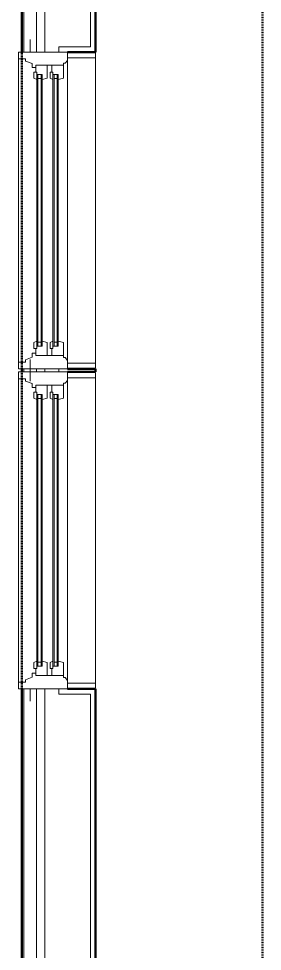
# Model space of a CAD drawing. Header units: inches. Extents: x -4218 to -1830, y 9767 to 12426.
# Drawn here: x -3861.1 to -3831.8, y 10557.3 to 10669.2 of the extents above; entities that cross this region are included whole.
import ezdxf

# ---------------------------------------------------------------- set-up
doc = ezdxf.new("R2010")
doc.units = ezdxf.units.IN
doc.header["$MEASUREMENT"] = 0
doc.linetypes.add('Dash 1_16_', pattern=[0.125, 0.0625, -0.0625])
for name, color, linetype, lineweight in [('A-GLAZ-1', 151, 'Continuous', 9), ('A-GLAZ-2', 151, 'Continuous', 20), ('A-WALL', 113, 'Continuous', 13), ('A-WALL-8', 113, 'Continuous', 50), ('C-PROP-LINE-1', 91, 'Dash 1_16_', 50)]:
    doc.layers.add(name, color=color, linetype=linetype, lineweight=lineweight)

# ---------------------------------------------------------------- blocks, each defined once
blk = doc.blocks.new('Window-Double_Hung-Andersen-400_Series-Tilt_Wash - DOUBLE HUNG - REVERSE COTTAGE - 2ND FLOOR-2888385-BACKGROUND - 2ND FLOOR')
at = {"layer": 'A-GLAZ-1'}
for p, q in [((-16.29, 2.5), (-15.7, 2.5)), ((-15.82, 2.5), (-15.82, 2.12)), ((-15.7, 2.62), (15.7, 2.62)), ((-15.7, 2.5), (15.7, 2.5)), ((16.29, 2.5), (15.7, 2.5)), ((15.82, 2.5), (15.82, 2.12)), ((-16.29, 2.12), (-15.7, 2.12)), ((-15.7, 2.12), (15.7, 2.12)), ((-15.7, 2), (15.7, 2)), ((16.29, 2.12), (15.7, 2.12)), ((-16.29, 0.56), (-15.7, 0.56)), ((-16.29, 0.19), (-15.7, 0.19)), ((-15.82, 0.56), (-15.82, 0.19)), ((-15.7, 0.69), (15.7, 0.69)), ((-15.7, 0.56), (15.7, 0.56)), ((-15.7, 0.19), (15.7, 0.19)), ((-15.7, 0.06), (15.7, 0.06)), ((16.29, 0.56), (15.7, 0.56)), ((16.29, 0.19), (15.7, 0.19)), ((15.82, 0.56), (15.82, 0.19)), ((18.95, -1.06), (-18.95, -1.06)), ((-18.95, -1.06), (-18.95, -4.44)), ((-18.32, -1.06), (-18.32, -4.44)), ((18.32, -1.06), (18.32, -4.44)), ((18.95, -4.44), (18.95, -1.06)), ((-19.01, -3.94), (-19.01, -2.44)), ((-19.01, -2.44), (-18.95, -2.44)), ((18.95, -2.44), (19.01, -2.44)), ((19.01, -2.44), (19.01, -3.94)), ((-18.95, -3.94), (-19.01, -3.94)), ((-18.95, -4.44), (18.95, -4.44)), ((19.01, -3.94), (18.95, -3.94))]:
    blk.add_line(p, q, dxfattribs=at)
at = {"layer": 'A-GLAZ-2'}
for p, q in [((19.01, 4.81), (-19.01, 4.81)), ((-19.01, 4.81), (-19.01, -1.06)), ((-18.2, 4.81), (-18.2, 4)), ((18.2, 4.81), (18.2, 4)), ((19.01, -1.06), (19.01, 4.81)), ((-19.01, 3.44), (-20.51, 3.44)), ((-18.2, 4), (-17.92, 4)), ((-17.92, 4), (-17.61, 3.19)), ((17.92, 4), (17.61, 3.19)), ((18.2, 4), (17.92, 4)), ((19.01, 3.44), (20.51, 3.44)), ((-17.61, 3.19), (-17.14, 3.19)), ((-17.42, 2.75), (-16.57, 2.75)), ((-17.42, 2.75), (-17.42, -0.56)), ((-17.14, 3.19), (-17.14, 2.75)), ((-15.86, 2.97), (-16.57, 2.97)), ((-16.57, 2.62), (-16.57, 2.97)), ((-15.7, 2.62), (-16.57, 2.62)), ((-16.29, 2.62), (-16.29, 2)), ((-15.86, 2.97), (-15.7, 2.62)), ((15.86, 2.97), (15.7, 2.62)), ((15.7, 2.62), (16.57, 2.62)), ((15.86, 2.97), (16.57, 2.97)), ((16.29, 2.62), (16.29, 2)), ((16.57, 2.62), (16.57, 2.97)), ((17.42, 2.75), (16.57, 2.75)), ((17.14, 3.19), (17.14, 2.75)), ((17.61, 3.19), (17.14, 3.19)), ((17.42, 2.75), (17.42, -0.56)), ((-17.42, 1.37), (-15.86, 1.37)), ((-15.7, 2), (-16.29, 2)), ((-15.86, 1.37), (-15.7, 2)), ((15.7, 2), (16.29, 2)), ((15.86, 1.37), (15.7, 2)), ((17.42, 1.37), (15.86, 1.37)), ((-17.42, 0.81), (-16.57, 0.81)), ((-15.86, 1.03), (-16.57, 1.03)), ((-16.57, 0.69), (-16.57, 1.03)), ((-15.7, 0.69), (-16.57, 0.69)), ((-16.29, 0.69), (-16.29, 0.06)), ((-15.7, 0.06), (-16.29, 0.06)), ((-15.86, 1.03), (-15.7, 0.69)), ((-15.86, -0.56), (-15.7, 0.06)), ((15.86, 1.03), (15.7, 0.69)), ((15.7, 0.69), (16.57, 0.69)), ((15.7, 0.06), (16.29, 0.06)), ((15.86, -0.56), (15.7, 0.06)), ((15.86, 1.03), (16.57, 1.03)), ((16.29, 0.69), (16.29, 0.06)), ((16.57, 0.69), (16.57, 1.03)), ((17.42, 0.81), (16.57, 0.81)), ((-19.01, -1.06), (19.01, -1.06)), ((-17.67, -0.78), (-18, -1.06)), ((-17.67, -0.78), (-17.67, -0.56)), ((-17.67, -0.56), (-15.86, -0.56)), ((17.67, -0.56), (15.86, -0.56)), ((17.67, -0.78), (17.67, -0.56)), ((17.67, -0.78), (18, -1.06))]:
    blk.add_line(p, q, dxfattribs=at)
blk = doc.blocks.new('Family - ___-2835860-BACKGROUND - 2ND FLOOR')
at = {"layer": 'C-PROP-LINE-1'}
blk.add_line((-3860.72, 9980.19), (-3860.72, 11434.39), dxfattribs=at)
blk = doc.blocks.new('Family - ___-2835903-BACKGROUND - 2ND FLOOR')
at = {"layer": 'C-PROP-LINE-1'}
blk.add_line((-3831.82, 10009.09), (-3831.82, 12089.69), dxfattribs=at)
blk = doc.blocks.new('Family - ___-2835932-BACKGROUND - 2ND FLOOR')
at = {"layer": 'C-PROP-LINE-1'}
blk.add_line((-3860.72, 9980.19), (-3860.72, 12118.59), dxfattribs=at)

msp = doc.modelspace()

# ---------------------------------------------------------------- linework, layer by layer
at = {"layer": 'A-WALL'}
for p, q in [((-3857.97, 10708.8), (-3857.97, 10665.2)), ((-3852.47, 10665.83), (-3852.47, 10708.18)), ((-3860.47, 10702.04), (-3860.47, 10665.2)), ((-3858.97, 10702.04), (-3858.97, 10665.2)), ((-3856.29, 10665.83), (-3856.29, 10665.2)), ((-3856.29, 10665.83), (-3852.47, 10665.83)), ((-3860.47, 10627.18), (-3860.47, 10626.8)), ((-3858.97, 10627.18), (-3858.97, 10626.8)), ((-3857.97, 10627.18), (-3857.97, 10626.8)), ((-3856.29, 10627.18), (-3856.29, 10626.8)), ((-3860.47, 10588.78), (-3860.47, 10511.41)), ((-3858.97, 10588.78), (-3858.97, 10511.41)), ((-3857.97, 10588.78), (-3857.97, 10511.41)), ((-3856.29, 10588.78), (-3856.29, 10588.15)), ((-3852.47, 10588.15), (-3856.29, 10588.15)), ((-3852.47, 10512.04), (-3852.47, 10588.15))]:
    msp.add_line(p, q, dxfattribs=at)
at = {"layer": 'A-WALL-8'}
for p, q in [((-3851.85, 10665.2), (-3851.85, 10708.8)), ((-3860.72, 10703.79), (-3860.72, 10665.2)), ((-3855.22, 10665.2), (-3851.85, 10665.2)), ((-3860.72, 10627.18), (-3860.72, 10626.8)), ((-3851.85, 10627.18), (-3855.22, 10627.18)), ((-3851.85, 10626.8), (-3851.85, 10627.18)), ((-3855.22, 10626.8), (-3851.85, 10626.8)), ((-3860.72, 10588.78), (-3860.72, 10511.41)), ((-3851.85, 10588.78), (-3855.22, 10588.78)), ((-3851.85, 10511.41), (-3851.85, 10588.78))]:
    msp.add_line(p, q, dxfattribs=at)

# ---------------------------------------------------------------- block references
at = {"layer": 'A-GLAZ-1', "rotation": 89.99999999999991}
for p in [(-3856.29, 10646.19), (-3856.29, 10607.79)]:
    msp.add_blockref('Window-Double_Hung-Andersen-400_Series-Tilt_Wash - DOUBLE HUNG - REVERSE COTTAGE - 2ND FLOOR-2888385-BACKGROUND - 2ND FLOOR', p, dxfattribs=at)
at = {"layer": 'C-PROP-LINE-1'}
for name in ['Family - ___-2835860-BACKGROUND - 2ND FLOOR', 'Family - ___-2835932-BACKGROUND - 2ND FLOOR', 'Family - ___-2835903-BACKGROUND - 2ND FLOOR']:
    msp.add_blockref(name, (0, 0), dxfattribs=at)

doc.saveas('drawing.dxf')
